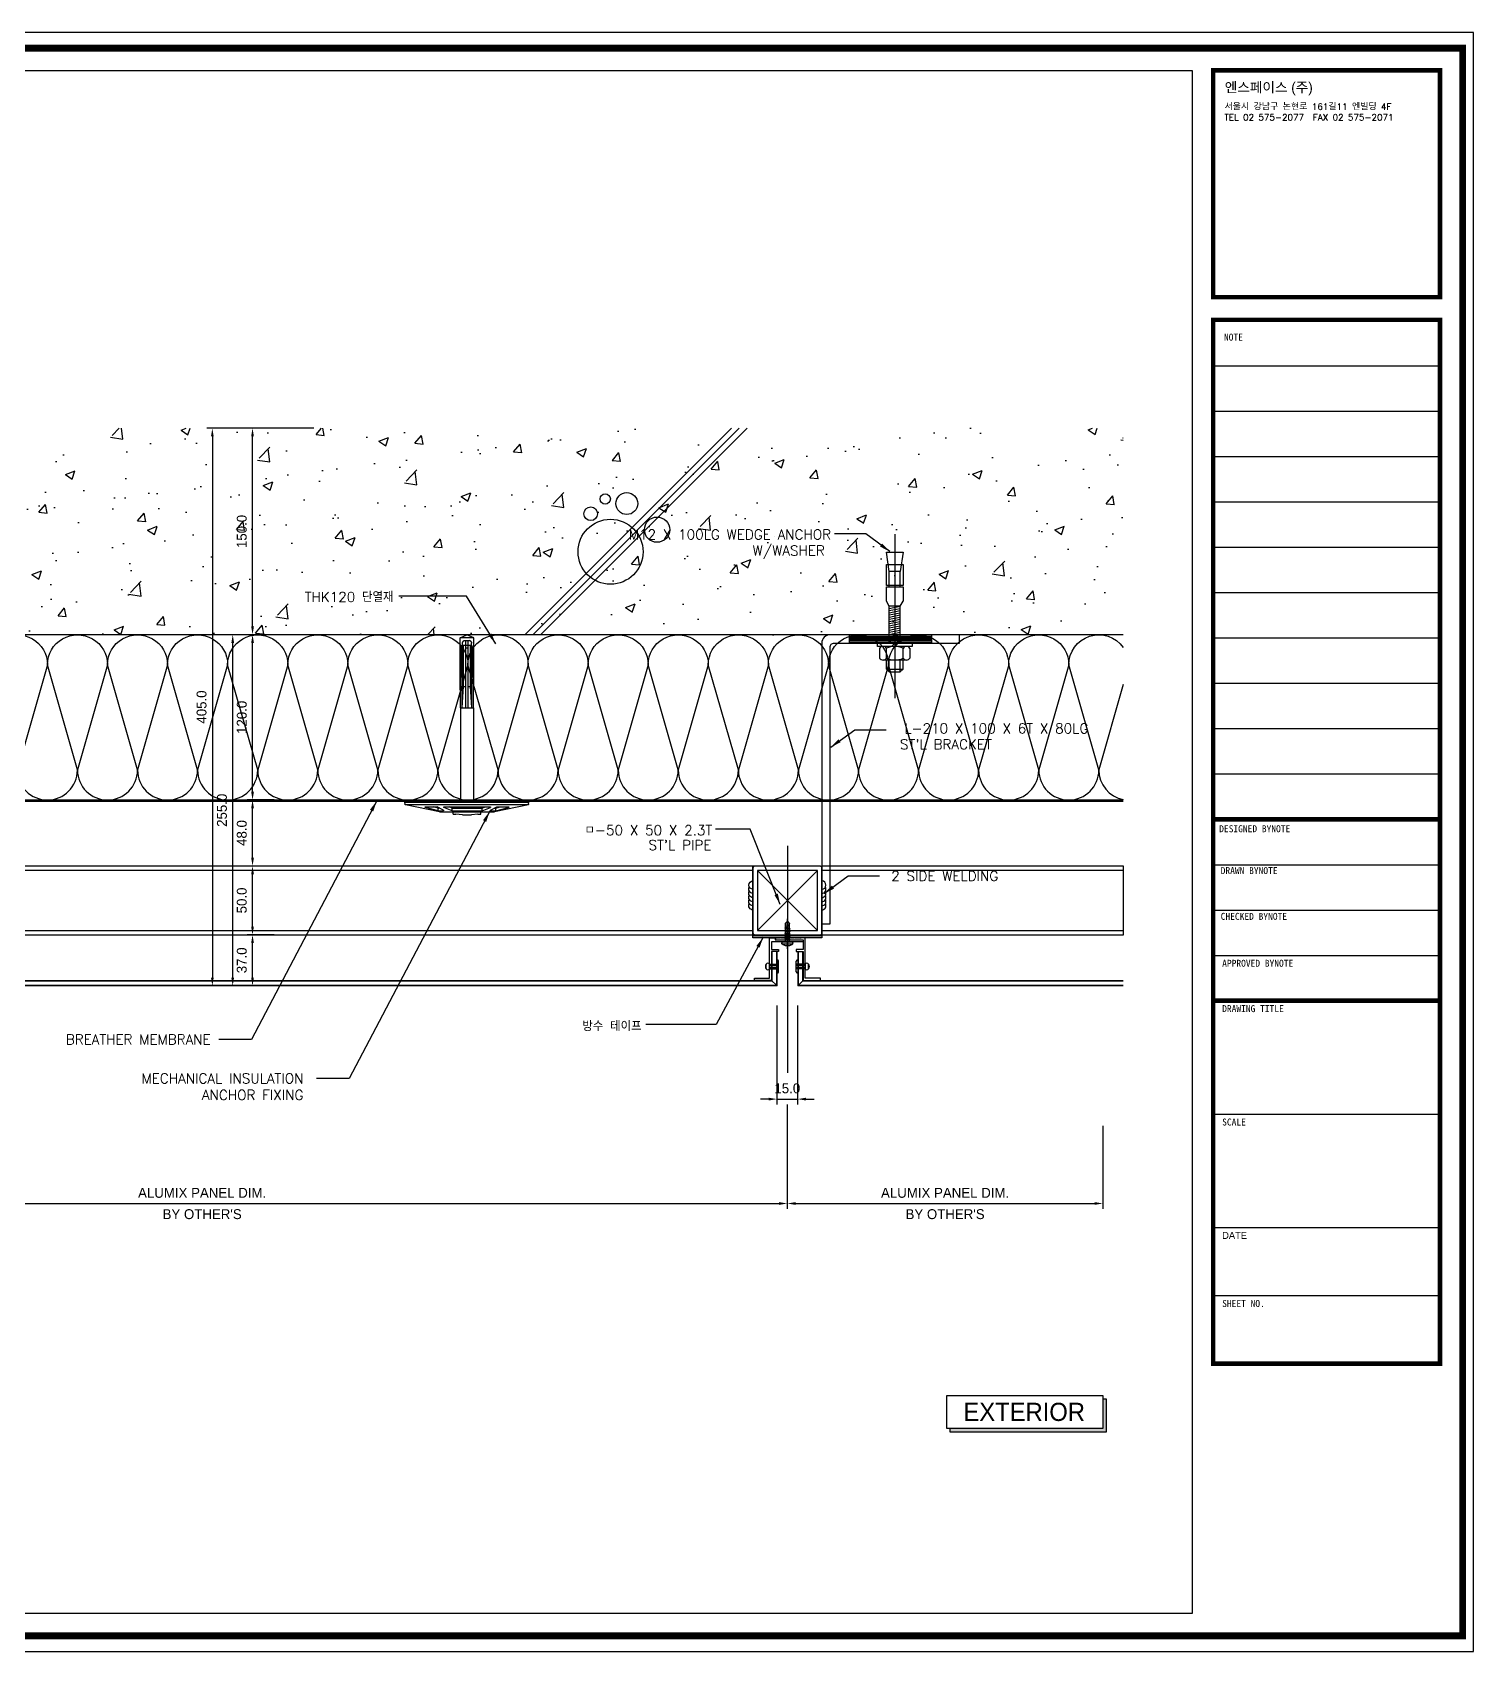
# Model space of a CAD drawing. Header units: millimetres. Extents: x 7297 to 60227, y -7497 to 19324.
# Drawn here: x 28396 to 29443, y 6047 to 7223 of the extents above; entities that cross this region are included whole.
import ezdxf
from ezdxf.enums import TextEntityAlignment as Align

# ---------------------------------------------------------------- set-up
doc = ezdxf.new("R2010")
doc.units = ezdxf.units.MM
doc.linetypes.add('HIDDEN', pattern=[0.375, 0.25, -0.125])
for name, color, linetype in [('NS_AL_MOLD', 7, 'Continuous'), ('NS_BRACKET_NUTS', 1, 'Continuous'), ('NS_COL_MAGENTA', 6, 'Continuous'), ('NS_COL_RED', 1, 'Continuous'), ('NS_COL_YELLOW', 2, 'Continuous'), ('NS_CON', 8, 'Continuous'), ('NS_CON_LINE', 2, 'Continuous'), ('NS_DIM', 1, 'Continuous'), ('NS_FORM', 7, 'Continuous'), ('NS_FRAME', 253, 'Continuous'), ('NS_GASKET_3M', 150, 'Continuous'), ('NS_INSUL', 8, 'Continuous'), ('NS_PIPE_FRAME', 2, 'Continuous'), ('NS_RIVET_SCREW', 1, 'Continuous'), ('NS_TEXT', 2, 'Continuous'), ('NS_TEXT_TITLE', 141, 'Continuous'), ('NS_WATERPROOF', 150, 'Continuous'), ('NS_WELD', 1, 'Continuous')]:
    doc.layers.add(name, color=color, linetype=linetype)
doc.layers.add('NS_AL_PANEL', color=32, linetype='Continuous', lineweight=9)
doc.styles.add('Expo M', font='Expo M.ttf')
doc.styles.add('HGTXT', font='romans.shx', dxfattribs={"bigfont": 'whgtxt.shx'})
doc.styles.add('HY울릉도L', font='')
doc.styles.add('ROMANS', font='romans.shx', dxfattribs={"bigfont": 'whgtxt.shx'})
doc.styles.get('HY울릉도L').set_extended_font_data('Dotum')
doc.dimstyles.new('N-SPACE', dxfattribs={"dimscale": 4, "dimtxt": 1.8, "dimasz": 1.5, "dimexe": 1, "dimexo": 1, "dimgap": 1, "dimtad": 1, "dimtoh": 1, "dimdec": 1, "dimzin": 1, "dimdsep": 46, "dimtxsty": 'Expo M', "dimcen": 2, "dimclrd": 1, "dimclre": 1, "dimclrt": 2, "dimadec": 1, "dimazin": 0, "dimtfac": 1, "dimtdec": 1, "dimtix": 1, "dimtmove": 1, "dimatfit": 3, "dimfxl": 1, "dimtolj": 1, "dimtzin": 1, "dimarcsym": 0})
doc.dimstyles.new('사본(2) DIM-2', dxfattribs={"dimscale": 2, "dimtxt": 3, "dimasz": 1.75, "dimexe": 2, "dimexo": 1.5, "dimgap": 1.25, "dimtad": 1, "dimdec": 0, "dimrnd": 0.25, "dimdsep": 46, "dimtxsty": 'ROMANS', "dimblk": 'DIMDOT', "dimcen": -1.5, "dimclrd": 256, "dimclre": 256, "dimclrt": 2, "dimaunit": 1, "dimadec": 0, "dimazin": 0, "dimtfac": 1, "dimtdec": 0, "dimtix": 1, "dimtmove": 2, "dimatfit": 3, "dimfxl": 2, "dimtvp": 2, "dimlwd": -1, "dimlwe": -1, "dimarcsym": 0})

# ---------------------------------------------------------------- blocks, each defined once
blk = doc.blocks.new('*D978')
at = {"layer": 'NS_DIM', "color": 1, "lineweight": -2, "transparency": 16777216}
for p, q in [((28600.6, 6935.3), (28522.9, 6935.3)), ((28526.9, 6929.3), (28526.9, 6536.3)), ((28600.6, 6530.3), (28522.9, 6530.3))]:
    blk.add_line(p, q, dxfattribs=at)
at = {"layer": 'NS_DIM', "color": 1, "transparency": 16777216}
for points in [[(28525.9, 6929.3), (28527.9, 6929.3), (28526.9, 6935.3)], [(28525.9, 6536.3), (28527.9, 6536.3), (28526.9, 6530.3)]]:
    blk.add_solid(points, dxfattribs=at)
at = {"layer": 'NS_DIM', "color": 2, "transparency": 16777216, "insert": (28519.1, 6732.8), "char_height": 7.2, "attachment_point": 5, "rotation": 90, "style": 'Expo M'}
blk.add_mtext('\\A1;405.0', dxfattribs=at)
blk = doc.blocks.new('*D977')
at = {"layer": 'NS_DIM', "color": 1, "lineweight": -2, "transparency": 16777216}
for p, q in [((28571.9, 6617.3), (28552.1, 6617.3)), ((28556.1, 6573.3), (28556.1, 6611.3)), ((28571.9, 6567.3), (28552.1, 6567.3))]:
    blk.add_line(p, q, dxfattribs=at)
at = {"layer": 'NS_DIM', "color": 1, "transparency": 16777216}
for points in [[(28555.1, 6611.3), (28557.1, 6611.3), (28556.1, 6617.3)], [(28555.1, 6573.3), (28557.1, 6573.3), (28556.1, 6567.3)]]:
    blk.add_solid(points, dxfattribs=at)
at = {"layer": 'NS_DIM', "color": 2, "transparency": 16777216, "insert": (28548.3, 6592.3), "char_height": 7.2, "attachment_point": 5, "rotation": 90, "style": 'Expo M'}
blk.add_mtext('\\A1;50.0', dxfattribs=at)
blk = doc.blocks.new('*D976')
at = {"layer": 'NS_DIM', "color": 1, "lineweight": -2, "transparency": 16777216}
for p, q in [((28571.9, 6785.3), (28537.7, 6785.3)), ((28541.7, 6536.3), (28541.7, 6779.3)), ((28570.4, 6530.3), (28537.7, 6530.3))]:
    blk.add_line(p, q, dxfattribs=at)
at = {"layer": 'NS_DIM', "color": 1, "transparency": 16777216}
for points in [[(28540.7, 6779.3), (28542.7, 6779.3), (28541.7, 6785.3)], [(28540.7, 6536.3), (28542.7, 6536.3), (28541.7, 6530.3)]]:
    blk.add_solid(points, dxfattribs=at)
at = {"layer": 'NS_DIM', "color": 2, "transparency": 16777216, "insert": (28533.9, 6657.8), "char_height": 7.2, "attachment_point": 5, "rotation": 90, "style": 'Expo M'}
blk.add_mtext('\\A1;255.0', dxfattribs=at)
blk = doc.blocks.new('*D975')
at = {"layer": 'NS_DIM', "color": 1, "lineweight": -2, "transparency": 16777216}
for p, q in [((28571.9, 6567.3), (28552.1, 6567.3)), ((28556.1, 6536.3), (28556.1, 6561.3)), ((28571.9, 6530.3), (28552.1, 6530.3))]:
    blk.add_line(p, q, dxfattribs=at)
at = {"layer": 'NS_DIM', "color": 1, "transparency": 16777216}
for points in [[(28555.1, 6561.3), (28557.1, 6561.3), (28556.1, 6567.3)], [(28555.1, 6536.3), (28557.1, 6536.3), (28556.1, 6530.3)]]:
    blk.add_solid(points, dxfattribs=at)
at = {"layer": 'NS_DIM', "color": 2, "transparency": 16777216, "insert": (28548.3, 6548.8), "char_height": 7.2, "attachment_point": 5, "rotation": 90, "style": 'Expo M'}
blk.add_mtext('\\A1;37.0', dxfattribs=at)
blk = doc.blocks.new('*D974')
at = {"layer": 'NS_DIM', "color": 1, "lineweight": -2, "transparency": 16777216}
for p, q in [((28571.9, 6665.3), (28552.1, 6665.3)), ((28556.1, 6623.3), (28556.1, 6659.3)), ((28571.9, 6617.3), (28552.1, 6617.3))]:
    blk.add_line(p, q, dxfattribs=at)
at = {"layer": 'NS_DIM', "color": 1, "transparency": 16777216}
for points in [[(28555.1, 6659.3), (28557.1, 6659.3), (28556.1, 6665.3)], [(28555.1, 6623.3), (28557.1, 6623.3), (28556.1, 6617.3)]]:
    blk.add_solid(points, dxfattribs=at)
at = {"layer": 'NS_DIM', "color": 2, "transparency": 16777216, "insert": (28548.3, 6641.3), "char_height": 7.2, "attachment_point": 5, "rotation": 90, "style": 'Expo M'}
blk.add_mtext('\\A1;48.0', dxfattribs=at)
blk = doc.blocks.new('*D973')
at = {"layer": 'NS_DIM', "color": 1, "lineweight": -2, "transparency": 16777216}
for p, q in [((28571.6, 6935.3), (28552.1, 6935.3)), ((28556.1, 6791.3), (28556.1, 6929.3)), ((28571.6, 6785.3), (28552.1, 6785.3))]:
    blk.add_line(p, q, dxfattribs=at)
at = {"layer": 'NS_DIM', "color": 1, "transparency": 16777216}
for points in [[(28555.1, 6929.3), (28557.1, 6929.3), (28556.1, 6935.3)], [(28555.1, 6791.3), (28557.1, 6791.3), (28556.1, 6785.3)]]:
    blk.add_solid(points, dxfattribs=at)
at = {"layer": 'NS_DIM', "color": 2, "transparency": 16777216, "insert": (28548.3, 6860.3), "char_height": 7.2, "attachment_point": 5, "rotation": 90, "style": 'Expo M'}
blk.add_mtext('\\A1;150.0', dxfattribs=at)
blk = doc.blocks.new('*D972')
at = {"layer": 'NS_DIM', "color": 1, "lineweight": -2, "transparency": 16777216}
for p, q in [((28094.5, 6444), (28094.5, 6368.2)), ((28944.5, 6444), (28944.5, 6368.2)), ((28100.5, 6372.2), (28938.5, 6372.2))]:
    blk.add_line(p, q, dxfattribs=at)
at = {"layer": 'NS_DIM', "color": 1, "transparency": 16777216}
for points in [[(28100.5, 6373.2), (28100.5, 6371.2), (28094.5, 6372.2)], [(28938.5, 6373.2), (28938.5, 6371.2), (28944.5, 6372.2)]]:
    blk.add_solid(points, dxfattribs=at)
at = {"layer": 'NS_DIM', "color": 2, "transparency": 16777216, "char_height": 7.2, "attachment_point": 5, "style": 'Expo M'}
for s, insert in [('\\A1;ALUMIX PANEL DIM.', (28519.5, 6379.9)), ("\\A1;BY OTHER'S", (28519.5, 6364.4))]:
    blk.add_mtext(s, dxfattribs=dict(at, insert=insert))
blk = doc.blocks.new('*D971')
at = {"layer": 'NS_DIM', "color": 1, "lineweight": -2, "transparency": 16777216}
for p, q in [((28944.5, 6444), (28944.5, 6368.2)), ((29173.7, 6428.7), (29173.7, 6368.2)), ((28950.5, 6372.2), (29167.7, 6372.2))]:
    blk.add_line(p, q, dxfattribs=at)
at = {"layer": 'NS_DIM', "color": 1, "transparency": 16777216}
for points in [[(28950.5, 6373.2), (28950.5, 6371.2), (28944.5, 6372.2)], [(29167.7, 6373.2), (29167.7, 6371.2), (29173.7, 6372.2)]]:
    blk.add_solid(points, dxfattribs=at)
at = {"layer": 'NS_DIM', "color": 2, "transparency": 16777216, "char_height": 7.2, "attachment_point": 5, "style": 'Expo M'}
for s, insert in [('\\A1;ALUMIX PANEL DIM.', (29059.1, 6379.9)), ("\\A1;BY OTHER'S", (29059.1, 6364.4))]:
    blk.add_mtext(s, dxfattribs=dict(at, insert=insert))
blk = doc.blocks.new('*D968')
at = {"layer": 'NS_DIM', "color": 1, "lineweight": -2, "transparency": 16777216}
for p, q in [((28937, 6515.9), (28937, 6444)), ((28952, 6515.9), (28952, 6444)), ((28931, 6448), (28925, 6448)), ((28937, 6448), (28952, 6448)), ((28958, 6448), (28964, 6448))]:
    blk.add_line(p, q, dxfattribs=at)
at = {"layer": 'NS_DIM', "color": 1, "transparency": 16777216}
for points in [[(28931, 6449), (28931, 6447), (28937, 6448)], [(28958, 6449), (28958, 6447), (28952, 6448)]]:
    blk.add_solid(points, dxfattribs=at)
at = {"layer": 'NS_DIM', "color": 2, "transparency": 16777216, "insert": (28944.5, 6455.8), "char_height": 7.2, "attachment_point": 5, "style": 'Expo M'}
blk.add_mtext('\\A1;15.0', dxfattribs=at)
blk = doc.blocks.new('DIMDOT')
blk.add_line((-1.5, 0), (1.5, 0))
at = {"const_width": 0.5}
blk.add_lwpolyline([(-0.25, 0, 1), (0.25, 0, 1)], format="xyb", close=True, dxfattribs=at)
blk = doc.blocks.new('NEWANCHOR')
for p, q in [((79, 0), (-40, 0)), ((-20.9, 4), (-18.9, 6)), ((-20.9, 4), (-12.4, 4)), ((-20.9, 4), (-20.9, -4)), ((-18.9, 6), (-18.9, -6)), ((-18.9, 6), (-12.4, 6)), ((-12.4, -8.5), (-12.4, 8.5)), ((-12.4, 8), (-12.4, 8)), ((-3.8, 11), (-11, 11)), ((-11, 6), (-3.8, 6)), ((-2.4, 8), (-2.4, 8)), ((0, 0), (-2.4, 2.4)), ((0, 0), (-2.4, 2.4)), ((-2.4, 0), (0, -2.4)), ((-2.4, 0), (0, -2.4)), ((0, 4), (26.9, 4)), ((0, 4), (1.6, -4)), ((1.6, 4), (3.1, -4)), ((3.1, 4), (4.7, -4)), ((4.7, 4), (6.3, -4)), ((6.3, 4), (7.9, -4)), ((7.9, 4), (9.4, -4)), ((9.4, 4), (11, -4)), ((11, 4), (12.6, -4)), ((12.6, 4), (14.1, -4)), ((14.1, 4), (15.7, -4)), ((15.7, 4), (17.3, -4)), ((17.3, 4), (18.8, -4)), ((18.8, 4), (20.4, -4)), ((20.4, 4), (22, -4)), ((22, 4), (23.6, -4)), ((23.6, 4), (25.1, -4)), ((25.1, 4), (26.7, -4)), ((26.9, 4), (30.4, 6)), ((26.9, -4), (26.9, 4)), ((30.4, 6), (40.8, 6)), ((40.8, 6), (40.8, -6)), ((40.8, 4), (51.9, 4)), ((41.7, 6), (57.1, 6)), ((41.7, -6), (41.7, 6)), ((51.9, 4), (66, 6)), ((51.9, -4), (51.9, 4)), ((57.1, 6), (57.1, -6)), ((66, 6), (66, -6)), ((-18.9, -6), (-20.9, -4)), ((-20.9, -4), (-12.4, -4)), ((-18.9, -6), (-12.4, -6)), ((-12.4, -8), (-12.4, -8)), ((-11, -6), (-3.8, -6)), ((-3.8, -10.9), (-11, -10.9)), ((-2.4, -8), (-2.4, -8)), ((0, -4), (26.9, -4)), ((26.9, -4), (30.4, -6)), ((40.8, -6), (30.4, -6)), ((40.8, -4), (51.9, -4)), ((57.1, -6), (41.7, -6)), ((66, -6), (51.9, -4))]:
    blk.add_line(p, q)
blk.add_lwpolyline([(0, -12.6), (-2.4, -12.6), (-2.4, 12.6), (0, 12.6)], close=True)
for centre, radius, start, end in [((-9.5, 8.5), 2.86, 120, 240), ((0.9, 0), 13.3, 153.2083, 206.7917), ((-5.3, 8.5), 2.86, 300, 60), ((-15.7, 0), 13.3, 333.2083, 26.7917), ((-9.5, -8.5), 2.86, 120, 240), ((-5.3, -8.5), 2.86, 300, 60)]:
    blk.add_arc(centre, radius, start, end)
blk = doc.blocks.new('welding')
for centre, end in [((5.8, 0), 180), ((8.8, 0), 120), ((11.8, 0), 120), ((14.8, 0), 120), ((17.8, 0), 120), ((20.8, 0), 120)]:
    blk.add_arc(centre, 3, 0, end)
blk = doc.blocks.new('*D967')
at = {"layer": 'NS_DIM', "color": 1, "lineweight": -2, "transparency": 16777216}
for p, q in [((28571.9, 6785.3), (28552.1, 6785.3)), ((28556.1, 6671.3), (28556.1, 6779.3)), ((28571.9, 6665.3), (28552.1, 6665.3))]:
    blk.add_line(p, q, dxfattribs=at)
at = {"layer": 'NS_DIM', "color": 1, "transparency": 16777216}
for points in [[(28555.1, 6779.3), (28557.1, 6779.3), (28556.1, 6785.3)], [(28555.1, 6671.3), (28557.1, 6671.3), (28556.1, 6665.3)]]:
    blk.add_solid(points, dxfattribs=at)
at = {"layer": 'NS_DIM', "color": 2, "transparency": 16777216, "insert": (28548.3, 6725.3), "char_height": 7.2, "attachment_point": 5, "rotation": 90, "style": 'Expo M'}
blk.add_mtext('\\A1;120.0', dxfattribs=at)
blk = doc.blocks.new('피스')
for p, q in [((-4, 1.5), (-4, 1)), ((-4, 1.5), (4, 1.5)), ((-3, 0), (3, 0)), ((-0.5, 3), (-0.4, 2.3)), ((-0.4, 2.3), (0.4, 2.3)), ((0, 5), (0, -16.8)), ((0.5, 3), (0.4, 2.3)), ((4, 1.5), (4, 1)), ((2, -1.5), (-2, -2)), ((-1.5, -1.5), (-2, -2)), ((-2, -2), (-1.5, -2.5)), ((-1.5, -3.5), (-2, -4)), ((2, -3.5), (-2, -4)), ((-2, -4), (-1.5, -4.5)), ((-1.5, -5.5), (-2, -6)), ((2, -5.5), (-2, -6)), ((-2, -6), (-1.5, -6.5)), ((-1.5, -7.5), (-2, -8)), ((2, -7.5), (-2, -8)), ((-2, -8), (-1.5, -8.5)), ((-1.5, -9.5), (-2, -10)), ((2, -9.5), (-2, -10)), ((-2, -10), (-1.5, -10.5)), ((-1.5, -0.5), (-1.5, -1.5)), ((1.5, -1), (-1.5, -1.5)), ((1.5, -2), (-1.5, -2.5)), ((-1.5, -2.5), (-1.5, -3.5)), ((1.5, -3), (-1.5, -3.5)), ((1.5, -4), (-1.5, -4.5)), ((-1.5, -4.5), (-1.5, -5.5)), ((1.5, -5), (-1.5, -5.5)), ((1.5, -6), (-1.5, -6.5)), ((-1.5, -6.5), (-1.5, -7.5)), ((1.5, -7), (-1.5, -7.5)), ((1.5, -8), (-1.5, -8.5)), ((-1.5, -8.5), (-1.5, -9.5)), ((1.5, -9), (-1.5, -9.5)), ((1.5, -10), (-1.5, -10.5)), ((-1.5, -10.5), (-1.5, -13.5)), ((1.5, -13), (0.6, -11.5)), ((1.5, -0.5), (1.5, -1)), ((1.5, -1), (2, -1.5)), ((2, -1.5), (1.5, -2)), ((1.5, -2), (1.5, -3)), ((1.5, -3), (2, -3.5)), ((2, -3.5), (1.5, -4)), ((1.5, -4), (1.5, -5)), ((1.5, -5), (2, -5.5)), ((2, -5.5), (1.5, -6)), ((1.5, -6), (1.5, -7)), ((1.5, -7), (2, -7.5)), ((2, -7.5), (1.5, -8)), ((1.5, -8), (1.5, -9)), ((1.5, -9), (2, -9.5)), ((2, -9.5), (1.5, -10)), ((1.5, -10), (1.5, -13)), ((0, -15), (-1.5, -13.5)), ((-1.3, -13.5), (-1.3, -12)), ((0, -15), (-1.3, -13.5)), ((0, -15), (1.5, -13))]:
    blk.add_line(p, q)
for centre, radius, start, end in [((0, -3.1), 6.08, 94.7146, 131.1121), ((-3, 1), 1, 180, 270), ((-2, -0.5), 0.5, 0, 90), ((0, -3.1), 6.08, 48.8879, 85.2854), ((2, -0.5), 0.5, 90, 180), ((3, 1), 1, 270, 0), ((-0.3, -12), 1, 30.0863, 180)]:
    blk.add_arc(centre, radius, start, end)
blk = doc.blocks.new('N-SCREW')
blk.add_blockref('피스', (17.3, -1))
blk = doc.blocks.new('AL-TEMPLATE')
at = {"color": 8}
for p, q in [((2716.82, 1392.97), (2800.02, 1392.97)), ((2716.82, 1376.33), (2800.02, 1376.33)), ((2716.82, 1359.69), (2800.02, 1359.69)), ((2716.82, 1343.05), (2800.02, 1343.05)), ((2716.82, 1326.41), (2800.02, 1326.41)), ((2716.82, 1309.77), (2800.02, 1309.77)), ((2716.82, 1293.13), (2800.02, 1293.13)), ((2716.82, 1276.49), (2800.02, 1276.49)), ((2716.82, 1259.85), (2800.02, 1259.85)), ((2716.82, 1243.21), (2800.02, 1243.21)), ((2716.82, 1209.93), (2800.02, 1209.93)), ((2716.82, 1193.29), (2800.02, 1193.29)), ((2716.82, 1176.65), (2800.02, 1176.65)), ((2716.82, 1118.41), (2800.02, 1118.41)), ((2716.82, 1076.81), (2800.02, 1076.81)), ((2716.82, 1051.85), (2800.02, 1051.85))]:
    blk.add_line(p, q, dxfattribs=at)
at = {"color": 7, "ltscale": 2}
blk.add_lwpolyline([(1972.34, 1515.25), (1972.34, 921.25), (2812.34, 921.25), (2812.34, 1515.25)], close=True, dxfattribs=at)
at = {"color": 8}
for points, const_width in [([(1976.34, 1509.45), (2808.34, 1509.45), (2808.34, 927.05), (1976.34, 927.05)], 2.5), ([(2716.82, 1501.32), (2800.02, 1501.32), (2800.02, 1418.12), (2716.82, 1418.12)], 1.66), ([(2716.82, 1409.8), (2800.02, 1409.8), (2800.02, 1026.89), (2716.82, 1026.89)], 1.66)]:
    blk.add_lwpolyline(points, close=True, dxfattribs=dict(at, const_width=const_width))
at = {"color": 9}
blk.add_lwpolyline([(1984.07, 1501.32), (2709.08, 1501.32), (2709.08, 935.18), (1984.07, 935.18)], close=True, dxfattribs=at)
at = {"color": 8, "const_width": 1.66}
for points in [[(2716.82, 1226.57), (2800.02, 1226.57)], [(2716.82, 1160.01), (2800.02, 1160.01)]]:
    blk.add_lwpolyline(points, dxfattribs=at)
at = {"color": 146, "true_color": 0x105689, "insert": (2721.06, 1496.93), "char_height": 3.6698, "attachment_point": 1, "style": 'HGTXT'}
blk.add_mtext('{\\fExpo M|b0|i0|c129|p18;엔스페이스 (주)}', dxfattribs=at)
at = {"insert": (2720.94, 1489.17), "char_height": 2.3487, "attachment_point": 1, "style": 'HGTXT'}
blk.add_mtext('서울시 강남구 논현로 161길11 엔빌딩 4F\\PTEL 02 575-2077  FAX 02 575-2071', dxfattribs=at)
at = {"color": 8, "attachment_point": 1}
for s, insert, char_height, width in [('NOTE', (2720.76, 1404.73), 2.556, 438.9676), ('DESIGNED BYNOTE', (2719.01, 1224.39), 2.5559, 438.9676), ('DRAWN BYNOTE', (2719.56, 1209.04), 2.5559, 438.9676), ('CHECKED BYNOTE', (2719.56, 1192.25), 2.5559, 438.9676), ('APPROVED BYNOTE', (2720.1, 1175.04), 2.5559, 438.9676), ('DRAWING TITLE', (2720.1, 1158.4), 2.5559, 438.9675), ('SCALE', (2720.1, 1116.8), 2.556, 438.9675), ('{\\fﾱﾼﾸﾲ|b0|i0|c129|p49;DATE}', (2720.1, 1075.2), 2.5559, 438.9675), ('SHEET NO.', (2720.1, 1050.24), 2.556, 438.9675)]:
    blk.add_mtext(s, dxfattribs=dict(at, insert=insert, char_height=char_height, width=width))
blk = doc.blocks.new('Insulation Anchor')
for p, q in [((23834.6, 1327.2), (23832.3, 1322.3)), ((23834.6, 1317.3), (23832.3, 1322.3)), ((23834.6, 1317.3), (23834.6, 1327.2)), ((23872.3, 1327.2), (23834.6, 1327.2)), ((23872.3, 1317.3), (23834.6, 1317.3))]:
    blk.add_line(p, q)
for points in [[(23953.9, 1367.3), (23952.3, 1366.3)], [(23952.3, 1366.3), (23952.3, 1278.3)], [(23953.9, 1367.3), (23953.9, 1277.3)], [(23955.6, 1367.2), (23953.9, 1367.3)], [(23955.6, 1367.2), (23955.6, 1277.5)], [(23955.9, 1366.9), (23955.9, 1366.9), (23955.9, 1366.9), (23955.9, 1367), (23955.8, 1367), (23955.8, 1367.1), (23955.7, 1367.1), (23955.6, 1367.2)], [(23960.9, 1342.3), (23955.9, 1366.9)], [(23957.8, 1352.5), (23957.8, 1352.5), (23957.8, 1352.6), (23957.8, 1352.7), (23957.7, 1352.7), (23957.6, 1352.7), (23957.6, 1352.7), (23957.5, 1352.7), (23957.4, 1352.6), (23957.3, 1352.5), (23957.3, 1352.5)], [(23957.3, 1352.5), (23957.3, 1344.1)], [(23958.2, 1343.1), (23957.3, 1346.6)], [(23957.3, 1344.1), (23957.4, 1343.9)], [(23959.7, 1339.4), (23957.4, 1343.9)], [(23960.1, 1343.1), (23957.8, 1352.5)], [(23958.2, 1343.1), (23958.2, 1342.4)], [(23960.1, 1343.1), (23958.2, 1343.1)], [(23960.1, 1343.1), (23960.1, 1339.5)], [(23960.9, 1342.3), (23960.9, 1302.3)], [(23957.8, 1339), (23957.8, 1339), (23957.8, 1339.1), (23957.7, 1339.1), (23957.7, 1339.2), (23957.6, 1339.2), (23957.6, 1339.2), (23957.5, 1339.2), (23957.5, 1339.1), (23957.4, 1339.1), (23957.4, 1339), (23957.3, 1339), (23957.3, 1339), (23957.3, 1338.9)], [(23957.3, 1338.9), (23957.3, 1305.3)], [(23960.1, 1333.1), (23958.2, 1333.1), (23957.3, 1335.3)], [(23960.1, 1333.1), (23957.8, 1339)], [(23958.2, 1333.1), (23958.2, 1311.2)], [(23959.7, 1339.4), (23959.7, 1339.4), (23959.7, 1339.3), (23959.8, 1339.3), (23959.8, 1339.3), (23959.9, 1339.3), (23960, 1339.3), (23960, 1339.3), (23960, 1339.3), (23960, 1339.4), (23960.1, 1339.4), (23960.1, 1339.5), (23960.1, 1339.5)], [(23960.1, 1333.1), (23960.1, 1311.2)], [(23962.6, 1332.3), (23960.9, 1332.3)], [(23962.6, 1332.3), (23962.6, 1330.3)], [(23963.1, 1325.6), (23962.6, 1330.3)], [(23958.2, 1327.2), (23957.3, 1327.2)], [(23958.2, 1317.4), (23957.3, 1317.4)], [(23962.6, 1314.3), (23963.1, 1318.9)], [(23963.1, 1325.6), (23963.1, 1318.9)], [(23960.1, 1311.2), (23958.2, 1311.2), (23957.3, 1309)], [(23960.1, 1311.2), (23957.8, 1305.2)], [(23962.6, 1312.3), (23960.9, 1312.3)], [(23962.6, 1314.3), (23962.6, 1312.3)], [(23955.9, 1277.7), (23960.9, 1302.3)], [(23957.3, 1305.3), (23957.3, 1305.2), (23957.4, 1305.2), (23957.4, 1305.1), (23957.5, 1305.1), (23957.5, 1305.1), (23957.6, 1305.1), (23957.6, 1305.1), (23957.7, 1305.1), (23957.7, 1305.1), (23957.8, 1305.1), (23957.8, 1305.2)], [(23960.1, 1301.4), (23958.2, 1301.4), (23957.3, 1297.9)], [(23957.4, 1300.6), (23957.3, 1300.4)], [(23957.3, 1300.4), (23957.3, 1292.2)], [(23959.7, 1305.1), (23957.4, 1300.6)], [(23960.1, 1301.4), (23957.8, 1292.1)], [(23958.2, 1302.3), (23958.2, 1301.4)], [(23960.1, 1305), (23960.1, 1305.1), (23960.1, 1305.1), (23960, 1305.2), (23960, 1305.2), (23960, 1305.3), (23959.9, 1305.3), (23959.8, 1305.3), (23959.8, 1305.2), (23959.7, 1305.2), (23959.7, 1305.2), (23959.7, 1305.1)], [(23960.1, 1305), (23960.1, 1301.4)], [(23957.3, 1292.2), (23957.3, 1292.1), (23957.3, 1292), (23957.4, 1292), (23957.4, 1291.9), (23957.5, 1291.9), (23957.5, 1291.9), (23957.6, 1291.9), (23957.6, 1291.9), (23957.7, 1291.9), (23957.7, 1291.9), (23957.8, 1291.9), (23957.8, 1292), (23957.8, 1292), (23957.8, 1292.1)], [(23955.6, 1277.5), (23953.9, 1277.3), (23952.3, 1278.3)], [(23955.6, 1277.5), (23955.7, 1277.5), (23955.8, 1277.5), (23955.8, 1277.5), (23955.9, 1277.5), (23955.9, 1277.6), (23955.9, 1277.6), (23955.9, 1277.7)]]:
    blk.add_lwpolyline(points)
at = {"ltscale": 25}
for points in [[(23838.4, 1325.6), (23838.3, 1325.5), (23838.2, 1325.5), (23838.1, 1325.5), (23838, 1325.5), (23837.9, 1325.5), (23837.8, 1325.4), (23837.7, 1325.4), (23837.6, 1325.3), (23837.5, 1325.3), (23837.4, 1325.3), (23837.3, 1325.2), (23837.3, 1325.2), (23837.2, 1325.1), (23837.1, 1325.1), (23837.1, 1325), (23837, 1324.9), (23836.9, 1324.9), (23836.8, 1324.8), (23836.8, 1324.7), (23836.7, 1324.6), (23836.7, 1324.6), (23836.6, 1324.5), (23836.6, 1324.4), (23836.6, 1324.3), (23836.5, 1324.2), (23836.5, 1324.1), (23836.4, 1324), (23836.4, 1323.9), (23836.4, 1323.9), (23836.4, 1323.7), (23836.3, 1323.7), (23836.3, 1323.5)], [(23836.3, 1321), (23836.3, 1320.9), (23836.4, 1320.8), (23836.4, 1320.8), (23836.4, 1320.6), (23836.4, 1320.5), (23836.5, 1320.5), (23836.5, 1320.3), (23836.6, 1320.3), (23836.6, 1320.2), (23836.6, 1320), (23836.7, 1320), (23836.7, 1319.9), (23836.8, 1319.8), (23836.8, 1319.8), (23836.9, 1319.7), (23837, 1319.6), (23837.1, 1319.6), (23837.1, 1319.5), (23837.2, 1319.4), (23837.3, 1319.3), (23837.3, 1319.3), (23837.4, 1319.3), (23837.5, 1319.2), (23837.6, 1319.2), (23837.7, 1319.1), (23837.8, 1319.1), (23837.9, 1319.1), (23838, 1319.1), (23838.1, 1319.1), (23838.2, 1319.1), (23838.3, 1319.1), (23838.4, 1319.1)], [(23836.4, 1323.5), (23836.4, 1321)], [(23885.5, 1323), (23836.4, 1323)], [(23885.5, 1321.5), (23836.4, 1321.5)], [(23839.8, 1325.6), (23838.4, 1325.6)], [(23839.8, 1319.1), (23838.4, 1319.1)], [(23841.8, 1326.7), (23839.8, 1325.5)], [(23841.8, 1325.8), (23839.8, 1325.2)], [(23839.8, 1325.5), (23839.8, 1319.1)], [(23870, 1324.9), (23839.8, 1324.9)], [(23870, 1319.8), (23839.8, 1319.8)], [(23841.8, 1318.7), (23839.8, 1319.3)], [(23841.8, 1317.9), (23839.8, 1319.1)], [(23885.5, 1327), (23841.8, 1326.7)], [(23841.8, 1326.7), (23841.8, 1326.7)], [(23885.5, 1325.8), (23841.8, 1325.8)], [(23841.8, 1325.8), (23841.8, 1324.9)], [(23841.8, 1323), (23841.8, 1321.5)], [(23841.8, 1319.8), (23841.8, 1318.7)], [(23885.5, 1318.7), (23841.8, 1318.7)], [(23885.5, 1317.6), (23841.8, 1317.9)], [(23841.8, 1317.9), (23841.8, 1317.9)], [(23885.5, 1325.8), (23870, 1324.9)], [(23870, 1324.9), (23870, 1323)], [(23870, 1321.5), (23870, 1319.8)], [(23885.5, 1318.7), (23870, 1319.8)], [(23885.5, 1327), (23952.3, 1327)], [(23885.5, 1327), (23885.5, 1317.5)], [(23885.5, 1317.6), (23952.3, 1317.6)]]:
    blk.add_lwpolyline(points, dxfattribs=at)
blk = doc.blocks.new('*U250')
blk.add_lwpolyline([(0, 0), (50, 0), (50, 800), (0, 800)], close=True)
at = {"linetype": 'HIDDEN'}
blk.add_lwpolyline([(3.2, 0), (46.8, 0), (46.8, 800), (3.2, 800)], close=True, dxfattribs=at)
blk = doc.blocks.new('*U98')
for p, q in [((1, 50), (0, 50)), ((0, 49), (0, 50)), ((0, 49), (0, 1)), ((49, 50), (1, 50)), ((49, 50), (50, 50)), ((50, 49), (50, 50)), ((50, 1), (50, 49)), ((3.2, 3.2), (46.8, 46.8)), ((46.8, 3.2), (3.2, 46.8)), ((0, 1), (0, 0)), ((1, 0), (0, 0)), ((50, 1), (50, 0)), ((1, 0), (49, 0)), ((49, 0), (50, 0))]:
    blk.add_line(p, q)
blk.add_lwpolyline([(3.2, 46.8), (3.2, 3.2), (46.8, 3.2), (46.8, 46.8)], close=True)
for centre, start, end in [((1, 49), 90, 180), ((49, 49), 0, 90), ((1, 1), 180, 270), ((49, 1), 270, 0)]:
    blk.add_arc(centre, 1, start, end)
blk = doc.blocks.new('*U249')
blk.add_lwpolyline([(0, 0), (50, 0), (50, 219), (0, 219)], close=True)
at = {"linetype": 'HIDDEN'}
blk.add_lwpolyline([(3.2, 0), (46.8, 0), (46.8, 219), (3.2, 219)], close=True, dxfattribs=at)

msp = doc.modelspace()

# ---------------------------------------------------------------- hatches: boundary and pattern name
at = {"layer": 'NS_COL_MAGENTA'}
msp.add_hatch(color=256, dxfattribs=at).paths.add_polyline_path([(29176.13, 6230.27), (29173.73, 6230.27), (29173.73, 6208.74), (29062.7, 6208.74), (29062.7, 6206.18), (29176.13, 6206.18)])
at = {"layer": 'NS_CON', "ltscale": 3}
h = msp.add_hatch(dxfattribs=at)
h.set_pattern_fill('AR-CONC', color=256, scale=10, style=0)
h.set_pattern_definition([(50, (-3744245.4, 138011.73), (71.7260183, -6.2752135), [7.5, -82.5]), (355, (-3744245.4, 138011.73), (-13.8751334, 75.2192134), [6, -66]), (100.4514445, (-3744239.425, 138011.205), (57.8508847, 68.9439991), [6.3740192, -70.1142112]), (46.1842, (-3744245.4, 138031.73), (106.724133, -16.551928), [11.25, -123.75]), (96.6356355, (-3744236.51, 138030.35), (93.4661946, 97.41186), [9.5610342, -105.171376]), (351.184164, (-3744245.4, 138031.73), (93.4661945, 97.41186), [9, -99]), (21, (-3744235.4, 138026.73), (59.6907052, -40.2618891), [7.5, -82.5]), (326, (-3744235.4, 138026.73), (24.3315332, 72.5150045), [6, -66]), (71.4514447, (-3744230.43, 138023.37), (84.0222377, 32.2531153), [6.374019, -70.1142112]), (37.5, (-3744245.402, 138011.728), (1.21598553, 33.28938538), [0, -65.2, 0, -67, 0, -66.25]), (7.5, (-3744245.402, 138011.728), (26.30695374, 39.4411712), [0, -38.2, 0, -63.7, 0, -25.25]), (327.5, (-3744267.702, 138011.728), (53.38224362, -2.25548717), [0, -25, 0, -78, 0, -103.5]), (317.5, (-3744277.702, 138011.73), (58.31861693, 10.01049823), [0, -32.5, 0, -51.8, 0, -73.5])])
h.paths.add_polyline_path([(27850.59, 6935.27), (29188.51, 6935.27), (29188.51, 6785.27), (27850.59, 6785.27)])
at = {"layer": 'NS_GASKET_3M', "ltscale": 3}
msp.add_hatch(color=256, dxfattribs=at).paths.add_polyline_path([(28969.55, 6565.27), (28969.55, 6566.77), (28919.55, 6566.77), (28919.55, 6565.27)])

# ---------------------------------------------------------------- linework, layer by layer
at = {"layer": 'NS_AL_MOLD', "elevation": 0}
for points in [[(28956.05, 6562.27), (28944.85, 6562.27), (28944.55, 6562.57), (28944.25, 6562.27), (28933.05, 6562.27), (28933.05, 6556.77), (28938.05, 6556.77), (28938.05, 6555.27), (28933.05, 6555.27), (28933.05, 6534.27), (28920.55, 6534.27), (28920.55, 6535.77), (28931.55, 6535.77), (28931.55, 6565.27)], [(28931.55, 6565.27), (28935.75, 6565.27), (28935.75, 6563.77), (28956.05, 6563.77)], [(28956.05, 6563.77), (28956.05, 6556.77), (28951.05, 6556.77), (28951.05, 6555.27), (28956.05, 6555.27), (28956.05, 6534.27), (28968.55, 6534.27), (28968.55, 6535.77), (28957.55, 6535.77), (28957.55, 6565.27), (28954.55, 6565.27), (28954.25, 6564.97), (28953.65, 6564.97), (28953.35, 6565.27), (28953.05, 6564.97), (28952.75, 6565.27), (28952.45, 6564.97), (28952.15, 6565.27), (28951.85, 6564.97), (28951.55, 6565.27), (28951.25, 6564.97), (28950.95, 6565.27), (28950.65, 6564.97), (28950.35, 6565.27), (28950.05, 6564.97), (28949.75, 6565.27), (28949.45, 6564.97), (28949.15, 6565.27), (28948.85, 6564.97), (28948.55, 6565.27), (28948.25, 6564.97), (28947.95, 6565.27), (28947.65, 6564.97), (28947.35, 6565.27), (28947.05, 6564.97), (28946.75, 6565.27), (28946.45, 6564.97), (28946.15, 6565.27), (28945.85, 6564.97), (28945.55, 6565.27), (28945.25, 6564.97), (28944.95, 6565.27), (28944.65, 6564.97), (28944.35, 6565.27), (28944.05, 6564.97), (28943.75, 6565.27), (28943.45, 6564.97), (28943.15, 6565.27), (28942.85, 6564.97), (28942.55, 6565.27), (28942.25, 6564.97), (28941.95, 6565.27), (28941.65, 6564.97), (28941.35, 6565.27), (28941.05, 6564.97), (28940.75, 6565.27), (28940.45, 6564.97), (28940.15, 6565.27), (28939.85, 6564.97), (28939.55, 6565.27), (28939.25, 6564.97), (28938.95, 6565.27), (28938.65, 6564.97), (28938.35, 6565.27), (28938.05, 6564.97), (28937.75, 6565.27), (28937.45, 6564.97), (28937.15, 6565.27), (28936.85, 6564.97), (28936.55, 6565.27), (28936.25, 6564.97), (28935.95, 6565.27), (28935.95, 6563.77)], [(28944.25, 6563.77), (28944.55, 6564.07), (28944.85, 6563.77)]]:
    msp.add_lwpolyline(points, dxfattribs=at)
at = {"layer": 'NS_AL_PANEL'}
for p, q in [((28937.05, 6555.27), (28933.05, 6555.27)), ((28933.55, 6533.77), (28933.55, 6555.27)), ((28936.55, 6555.27), (28936.55, 6530.77)), ((28937.05, 6555.27), (28937.05, 6530.27)), ((28952.05, 6555.27), (28952.05, 6530.27)), ((28952.05, 6555.27), (28956.05, 6555.27)), ((28952.55, 6555.27), (28952.55, 6530.77)), ((28955.55, 6533.77), (28955.55, 6555.27)), ((28937.05, 6530.27), (28102.05, 6530.27)), ((28936.55, 6530.77), (28102.55, 6530.77)), ((28506.76, 6533.77), (28105.55, 6533.77)), ((28933.05, 6534.27), (28106.05, 6534.27)), ((28506.76, 6533.77), (28933.55, 6533.77)), ((28933.05, 6534.27), (28936.55, 6530.77)), ((29188.51, 6530.27), (28952.05, 6530.27)), ((28956.05, 6534.27), (28952.55, 6530.77)), ((29188.51, 6530.77), (28952.55, 6530.77)), ((29188.51, 6533.77), (28955.55, 6533.77)), ((29188.51, 6534.27), (28956.05, 6534.27))]:
    msp.add_line(p, q, dxfattribs=at)
at = {"layer": 'NS_BRACKET_NUTS'}
for p, q in [((28989.55, 6779.27), (28989.55, 6785.27)), ((28989.55, 6784.27), (29049.55, 6784.27)), ((28989.55, 6783.27), (29049.55, 6783.27)), ((28989.55, 6782.27), (29049.55, 6782.27)), ((28989.55, 6781.27), (29049.55, 6781.27)), ((28989.55, 6780.27), (29049.55, 6780.27)), ((29049.55, 6779.27), (29049.55, 6785.27))]:
    msp.add_line(p, q, dxfattribs=at)
at = {"layer": 'NS_BRACKET_NUTS', "flags": 128}
msp.add_lwpolyline([(28975.55, 6785.27, 0.4142136), (28969.55, 6779.27), (28969.55, 6575.27), (28975.55, 6575.27), (28975.55, 6776.27, -0.4142136), (28978.55, 6779.27), (29069.55, 6779.27), (29069.55, 6785.27)], format="xyb", close=True, dxfattribs=at)
at = {"layer": 'NS_COL_MAGENTA'}
msp.add_lwpolyline([(29060.3, 6232.83), (29173.73, 6232.83), (29173.73, 6208.74), (29060.3, 6208.74)], close=True, dxfattribs=at)
msp.add_lwpolyline([(29173.73, 6230.27), (29176.13, 6230.27), (29176.13, 6206.18), (29062.7, 6206.18), (29062.7, 6208.74)], dxfattribs=at)
at = {"layer": 'NS_COL_RED'}
msp.add_line((28944.55, 6632.03), (28944.55, 6467.04), dxfattribs=at)
at = {"layer": 'NS_COL_YELLOW'}
msp.add_line((29188.51, 6785.27), (27850.59, 6785.27), dxfattribs=at)
at = {"layer": 'NS_CON'}
for p, q in [((28753.94, 6785.27), (28903.94, 6935.27)), ((28759.59, 6785.27), (28909.59, 6935.27)), ((28765.25, 6785.27), (28915.25, 6935.27)), ((28944.54, 6668.84), (28944.54, 6668.84))]:
    msp.add_line(p, q, dxfattribs=at)
for centre, radius in [((28812.24, 6883.9), 3.75), ((28827.91, 6880.58), 7.97), ((28816.09, 6845.58), 23.6), ((28801.69, 6873.19), 4.96), ((28849.9, 6861.62), 9.18)]:
    msp.add_circle(centre, radius, dxfattribs=at)
at = {"layer": 'NS_CON_LINE'}
msp.add_line((29188.51, 6785.27), (27850.59, 6785.27), dxfattribs=at)
at = {"layer": 'NS_GASKET_3M', "ltscale": 3, "flags": 128}
msp.add_lwpolyline([(28919.55, 6565.27), (28919.55, 6566.77), (28969.55, 6566.77), (28969.55, 6565.27)], close=True, dxfattribs=at)
at = {"layer": 'NS_INSUL'}
for points in [[(28385.29, 6687.09), (28363.47, 6763.45, -1.0000001), (28407.11, 6763.45), (28385.29, 6687.09, 0.9999998), (28428.93, 6687.09)], [(28428.93, 6687.09), (28407.11, 6763.45, -1.0000001), (28450.75, 6763.45), (28428.93, 6687.09, 0.9999998), (28472.56, 6687.09), (28450.75, 6763.45, -0.4142136)], [(28472.56, 6687.09), (28450.75, 6763.45, -1.0000001), (28494.38, 6763.45), (28472.56, 6687.09, 0.9999998), (28516.2, 6687.09)], [(28494.38, 6763.45, -1.0000001), (28538.02, 6763.45), (28516.2, 6687.09, 0.9999998), (28559.84, 6687.09)], [(28559.84, 6687.09), (28538.02, 6763.45, -1.0000001), (28581.66, 6763.45), (28559.84, 6687.09, 0.9999998), (28603.47, 6687.09), (28581.66, 6763.45, -0.4142136)], [(28581.66, 6763.45, -1.0000001), (28625.29, 6763.45), (28603.47, 6687.09, 0.9999998), (28647.11, 6687.09), (28625.29, 6763.45, -0.4142136)], [(28647.11, 6687.09), (28625.29, 6763.45, -1.0000001), (28668.93, 6763.45), (28647.11, 6687.09, 0.9999998), (28690.75, 6687.09)], [(28668.93, 6763.45, -1.0000001), (28712.56, 6763.45), (28690.75, 6687.09, 0.9999998), (28734.38, 6687.09), (28712.56, 6763.45, -0.4142136)], [(28712.56, 6763.45, -1.0000001), (28756.2, 6763.45), (28734.38, 6687.09, 0.9999998), (28778.02, 6687.09), (28756.2, 6763.45, -0.4142136)], [(28756.2, 6763.45, -1.0000001), (28799.84, 6763.45), (28778.02, 6687.09, 0.9999998), (28821.66, 6687.09), (28799.84, 6763.45, -0.4142136)], [(28799.84, 6763.45, -1.0000001), (28843.47, 6763.45), (28821.66, 6687.09, 0.9999998), (28865.29, 6687.09)], [(28843.47, 6763.45, -1.0000001), (28887.11, 6763.45)], [(28887.11, 6763.45, -1.0000001), (28930.75, 6763.45), (28908.93, 6687.09, 0.9999998), (28952.56, 6687.09), (28930.75, 6763.45, -0.4142136)], [(28930.75, 6763.45, -1.0000001), (28974.38, 6763.45), (28952.56, 6687.09, 0.9999998), (28996.2, 6687.09)], [(28996.2, 6687.09), (28974.38, 6763.45, -1.0000001), (29018.02, 6763.45), (28996.2, 6687.09, 0.9999998), (29039.84, 6687.09), (29018.02, 6763.45, -0.4142136)], [(29018.02, 6763.45, -1.0000001), (29061.66, 6763.45), (29039.84, 6687.09, 0.9999998), (29083.47, 6687.09)], [(29061.66, 6763.45, -1.0000001), (29105.29, 6763.45)], [(29105.29, 6763.45, -1.0000001), (29148.93, 6763.45), (29127.11, 6687.09, 0.9999998), (29170.75, 6687.09)], [(29170.75, 6687.09), (29148.93, 6763.45, -0.7297741), (29188.51, 6776.13, -0.2423134)], [(28516.2, 6687.09), (28494.38, 6763.45, -0.4142136)], [(28690.75, 6687.09), (28668.93, 6763.45, -0.4142136)], [(28865.29, 6687.09), (28843.47, 6763.45, -0.4142136)], [(28887.11, 6763.45), (28865.29, 6687.09, 0.9999998), (28908.93, 6687.09)], [(28908.93, 6687.09), (28887.11, 6763.45, -0.4142136)], [(29083.47, 6687.09), (29061.66, 6763.45, -0.4142136)], [(29105.29, 6763.45), (29083.47, 6687.09, 0.9999998), (29127.11, 6687.09)], [(29127.11, 6687.09), (29105.29, 6763.45, -0.4142136)], [(29188.51, 6749.24), (29170.75, 6687.09, 0.3604057), (29188.51, 6665.65)]]:
    msp.add_lwpolyline(points, format="xyb", dxfattribs=at)
at = {"layer": 'NS_RIVET_SCREW'}
for p, q in [((28929.23, 6542.6, 0), (28929.23, 6546.1, 0)), ((28931.55, 6546.1), (28938.1, 6546.1)), ((28931.55, 6545.1), (28938.1, 6545.1)), ((28931.55, 6543.6), (28938.1, 6543.6)), ((28931.55, 6542.6), (28938.1, 6542.6)), ((28938.1, 6540.5), (28938.1, 6548.2)), ((28951, 6540.5), (28951, 6548.2)), ((28957.55, 6546.1), (28951, 6546.1)), ((28957.55, 6545.1), (28951, 6545.1)), ((28957.55, 6543.6), (28951, 6543.6)), ((28957.55, 6542.6), (28951, 6542.6)), ((28959.86, 6542.6, 0), (28959.86, 6546.1, 0))]:
    msp.add_line(p, q, dxfattribs=at)
at = {"layer": 'NS_RIVET_SCREW', "ltscale": 3}
for p, q in [((28931.55, 6546.1), (28931.55, 6542.6)), ((28937.05, 6549.25), (28937.05, 6539.45)), ((28952.05, 6549.25), (28952.05, 6539.45)), ((28957.55, 6546.1), (28957.55, 6542.6))]:
    msp.add_line(p, q, dxfattribs=at)
at = {"layer": 'NS_RIVET_SCREW'}
for centre, radius, start, end in [((28930.74, 6544.35, 0), 2.2, 133.00287, 226.99713), ((28930.39, 6545.5), 1.3, 27.34705, 152.65295), ((28930.39, 6543.2), 1.3, 207.34705, 332.65295), ((28937.05, 6548.2), 1.05, 0, 90), ((28937.05, 6540.5), 1.05, 270, 0), ((28952.05, 6548.2), 1.05, 90, 180), ((28952.05, 6540.5), 1.05, 180, 270), ((28958.71, 6545.5), 1.3, 27.34705, 152.65295), ((28958.71, 6543.2), 1.3, 207.34705, 332.65295), ((28958.36, 6544.35, 0), 2.2, 313.00287, 46.99713)]:
    msp.add_arc(centre, radius, start, end, dxfattribs=at)
at = {"layer": 'NS_WATERPROOF'}
msp.add_line((27850.59, 6665.27), (29188.51, 6665.27), dxfattribs=at)
at = {"layer": 'NS_WATERPROOF', "ltscale": 25, "const_width": 1}
for points in [[(27850.59, 6665.27), (29188.51, 6665.27)], [(27850.59, 6664.37), (29188.51, 6664.37)]]:
    msp.add_lwpolyline(points, dxfattribs=at)

# ---------------------------------------------------------------- block references
at = {"layer": 'NS_BRACKET_NUTS', "rotation": 90.00000000000001}
msp.add_blockref('NEWANCHOR', (29022.55, 6779.27), dxfattribs=at)
at = {"layer": 'NS_BRACKET_NUTS', "xscale": -1, "rotation": 90}
msp.add_blockref('Insulation Anchor', (30034.12, 30617.6), dxfattribs=at)
at = {"layer": 'NS_FORM', "xscale": 1.98, "yscale": 1.98, "zscale": 1.98}
msp.add_blockref('AL-TEMPLATE', (23874.53, 4222.63), dxfattribs=at)
at = {"layer": 'NS_FRAME', "rotation": 270}
for name, p in [('*U250', (28119.55, 6617.27)), ('*U249', (28969.55, 6617.27))]:
    msp.add_blockref(name, p, dxfattribs=at)
at = {"layer": 'NS_PIPE_FRAME'}
msp.add_blockref('*U98', (28919.55, 6567.27), dxfattribs=at)
at = {"layer": 'NS_RIVET_SCREW', "xscale": -1, "rotation": 180}
msp.add_blockref('N-SCREW', (28927.3, 6561.24), dxfattribs=at)
at = {"layer": 'NS_WELD', "xscale": -1, "rotation": 90}
msp.add_blockref('welding', (28919.55, 6609.26), dxfattribs=at)
at = {"layer": 'NS_WELD', "rotation": 270}
msp.add_blockref('welding', (28969.55, 6609.26), dxfattribs=at)

# ---------------------------------------------------------------- texts
at = {"layer": 'NS_TEXT', "style": 'ROMANS'}
for s, p in [('M12 X 100LG WEDGE ANCHOR', (28976.32, 6854.51, 0)), ('THK120 단열재', (28658.47, 6809.14)), ('L-210 X 100 X 6T X 80LG', (29163.12, 6713.68, 0)), ("ST'L BRACKET", (29093.02, 6702.1, 0)), ('ㅁ-50 X 50 X 2.3T', (28889.96, 6639.74)), ("ST'L PIPE", (28889.35, 6628.94)), ('2 SIDE WELDING', (29097.73, 6606.47, 0)), ('방수 테이프', (28838.67, 6497.41))]:
    msp.add_text(s, height=7.2, dxfattribs=at).set_placement(p, align=Align.RIGHT)
msp.add_text('W/WASHER', height=7.2, dxfattribs=at).set_placement((28919.31, 6842.85))
at = {"layer": 'NS_TEXT', "char_height": 7.2, "attachment_point": 3, "style": 'ROMANS'}
for s, insert, width in [('BREATHER MEMBRANE', (28525.69, 6494.99), 156.2043), ('\\pxqr;MECHANICAL INSULATION ANCHOR FIXING', (28593.07, 6466.64), 174.0512)]:
    msp.add_mtext(s, dxfattribs=dict(at, insert=insert, width=width))
at = {"layer": 'NS_TEXT_TITLE', "style": 'HY울릉도L'}
msp.add_text('EXTERIOR', height=13.2, dxfattribs=at).set_placement((29072.42, 6214.24))

# ---------------------------------------------------------------- dimensions: what is measured, and where the dimension line sits
at = {"layer": 'NS_DIM'}
for base, p1, p2, angle, picture, middle in [((28526.9, 6530.27), (28604.58, 6935.27), (28604.58, 6530.27), 90, '*D978', (28519.12, 6732.77)), ((28556.06, 6935.27), (28575.62, 6785.27), (28575.62, 6935.27), 90, '*D973', (28548.28, 6860.27)), ((28541.66, 6785.27), (28574.39, 6530.27), (28575.94, 6785.27), 90, '*D976', (28533.87, 6657.77)), ((28556.06, 6785.27), (28575.94, 6665.27), (28575.94, 6785.27), 90, '*D967', (28548.27, 6725.27)), ((28556.06, 6665.27), (28575.94, 6617.27), (28575.94, 6665.27), 90, '*D974', (28548.27, 6641.27)), ((28556.06, 6617.27), (28575.94, 6567.27), (28575.94, 6617.27), 90, '*D977', (28548.28, 6592.27)), ((28556.06, 6567.27), (28575.94, 6530.27), (28575.94, 6567.27), 90, '*D975', (28548.28, 6548.77)), ((28952.05, 6447.99), (28937.05, 6519.86), (28952.05, 6519.86), 180, '*D968', (28944.55, 6455.77))]:
    dim = msp.add_linear_dim(base=base, p1=p1, p2=p2, angle=angle, dimstyle='N-SPACE', dxfattribs=at)
    dim.commit()
    dim.dimension.update_dxf_attribs({"geometry": picture, "text_midpoint": middle})
dim = msp.add_linear_dim(base=(28944.55, 6372.19), p1=(28094.55, 6447.99), p2=(28944.55, 6447.99), text="ALUMIX PANEL DIM.\\XBY OTHER'S", dimstyle='N-SPACE', dxfattribs=at)
dim.commit()
dim.dimension.update_dxf_attribs({"geometry": '*D972', "text_midpoint": (28519.55, 6372.19)})
dim = msp.add_linear_dim(base=(29173.74, 6372.19, 0), p1=(28944.55, 6447.99), p2=(29173.74, 6432.66, 0), angle=180, text="ALUMIX PANEL DIM.\\XBY OTHER'S", dimstyle='N-SPACE', dxfattribs=at)
dim.commit()
dim.dimension.update_dxf_attribs({"geometry": '*D971', "text_midpoint": (29059.14, 6372.19, 0)})

# ---------------------------------------------------------------- leaders
for points in [[(29019.01, 6845.7, 0), (29001.55, 6858.49, 0), (28978.82, 6858.49, 0)], [(28732.74, 6778.66), (28711.49, 6813.38), (28662.42, 6813.38)], [(28976.02, 6703.57, 0), (28993.48, 6716.35, 0), (29016.21, 6716.35, 0)], [(28646.29, 6664.61), (28555.23, 6491.31), (28531.53, 6491.31)], [(28728.37, 6657.05), (28626.36, 6463.09), (28602.66, 6463.09)], [(28939.36, 6589.3), (28917.52, 6643.96), (28892.23, 6643.96)], [(28971.24, 6597.29), (28988.7, 6610.08), (29011.44, 6610.08)], [(28927.01, 6565.64), (28892.74, 6502.11), (28841.77, 6502.11)]]:
    msp.add_leader(points, dimstyle='사본(2) DIM-2', override={"dimasz": 4, "dimtad": 0}, dxfattribs=at)

doc.saveas('drawing.dxf')
